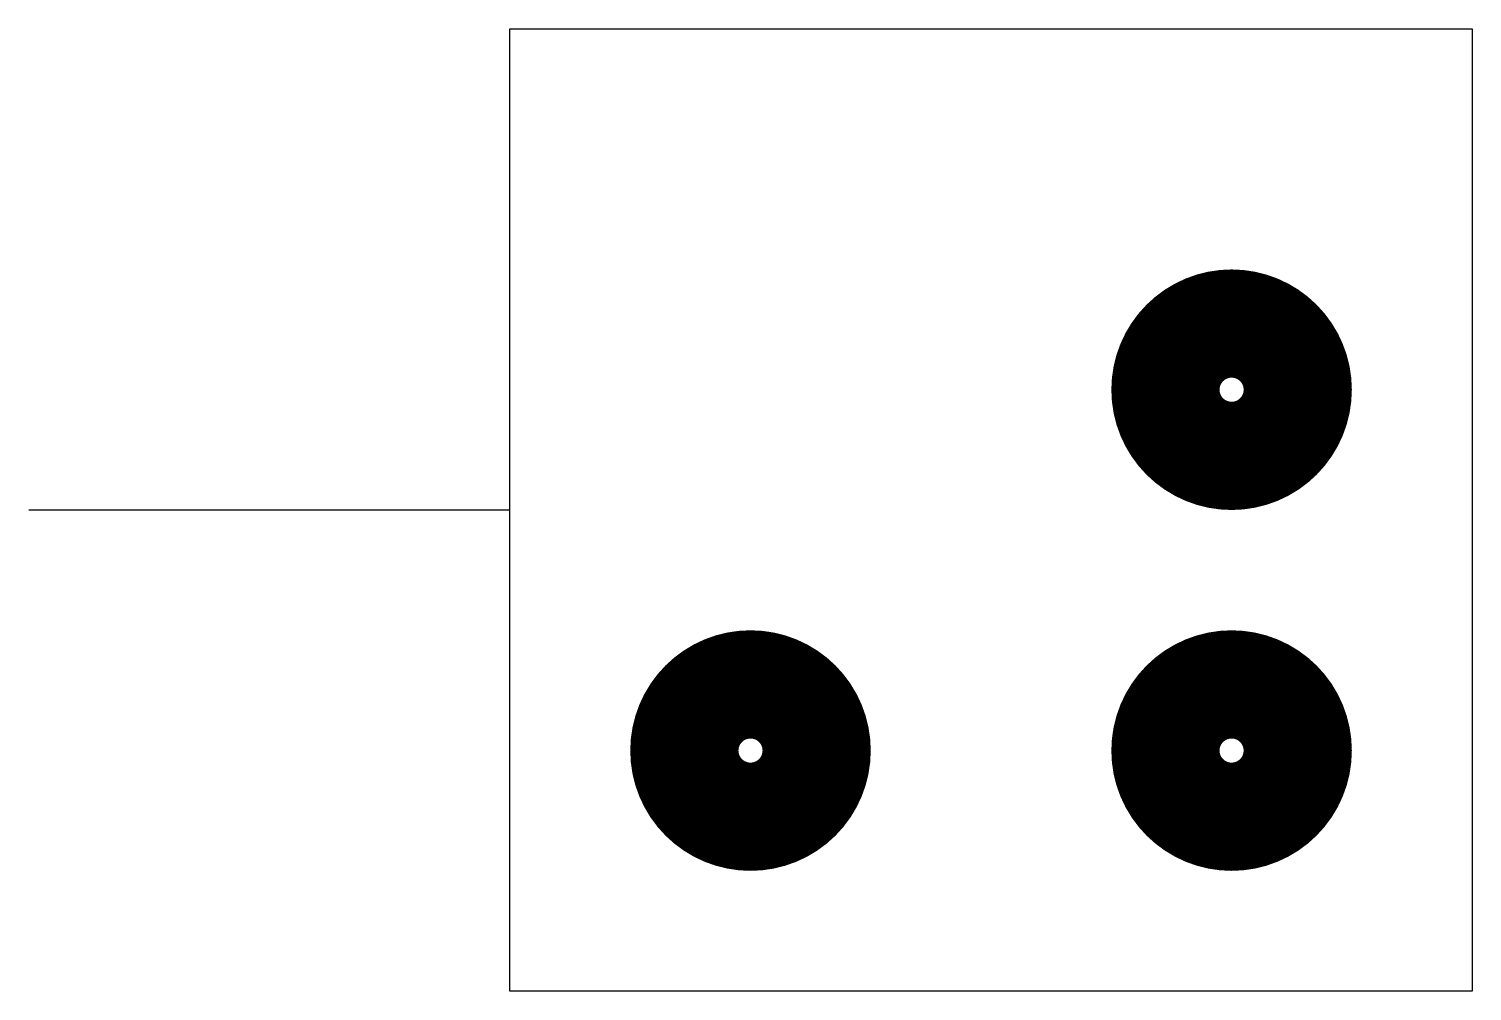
# Model space of a CAD drawing. Extents: x 650 to 680, y 220 to 240.
import ezdxf

# ---------------------------------------------------------------- set-up
doc = ezdxf.new("R2010")
doc.units = 0
doc.header["$LTSCALE"] = 20
doc.header["$MEASUREMENT"] = 0
doc.layers.get('0').update_dxf_attribs({"linetype": 'CONTINUOUS'})

msp = doc.modelspace()

# ---------------------------------------------------------------- linework, layer by layer
for p, q in [((660, 220), (660, 240)), ((660, 240), (680, 240)), ((680, 240), (680, 220)), ((660, 230), (650, 230)), ((680, 220), (660, 220))]:
    msp.add_line(p, q)
at = {"const_width": 2.25}
for points in [[(673.625, 232.5, 1), (676.375, 232.5, 1)], [(663.625, 225, 1), (666.375, 225, 1)], [(673.625, 225, 1), (676.375, 225, 1)]]:
    msp.add_lwpolyline(points, format="xyb", close=True, dxfattribs=at)

doc.saveas('drawing.dxf')
